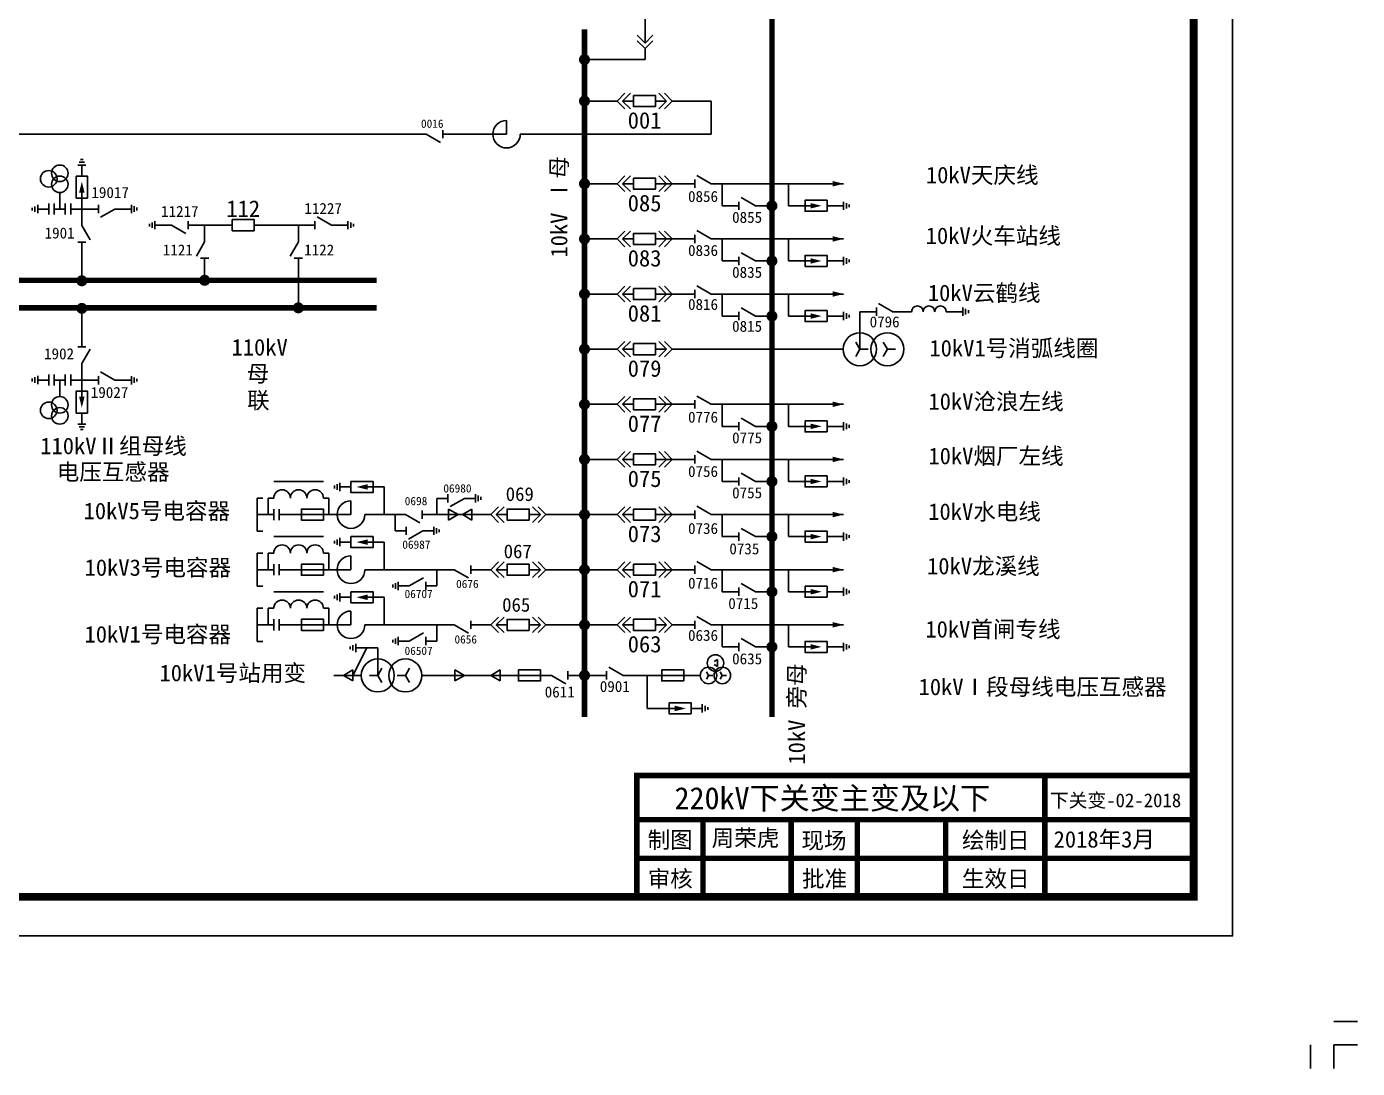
# Model space of a CAD drawing. Header units: millimetres. Extents: x -47 to 496, y -31 to 349.
# Drawn here: x 255 to 496.4, y -31.1 to 157.8 of the extents above; entities that cross this region are included whole.
import ezdxf
from ezdxf.enums import TextEntityAlignment as Align

# ---------------------------------------------------------------- set-up
doc = ezdxf.new("R2010")
doc.units = ezdxf.units.MM
doc.styles.get("Standard").update_dxf_attribs({"font": 'simsun.ttc'})

# ---------------------------------------------------------------- blocks, each defined once
blk = doc.blocks.new('完整图图框A3')
at = {"linetype": 'ByBlock'}
for p, q in [((492.12, -22.63), (496.36, -22.63)), ((487.88, -26.87), (487.88, -31.11)), ((492.12, -26.87), (492.12, -31.11)), ((492.12, -26.87), (496.36, -26.87))]:
    blk.add_line(p, q, dxfattribs=at)
blk.add_lwpolyline([(-7.07, -7.07), (473.74, -7.07), (473.74, 325.25), (-7.07, 325.25)], close=True, dxfattribs=at)
at = {"linetype": 'ByBlock', "const_width": 1.41}
blk.add_lwpolyline([(0, 0), (466.67, 0), (466.67, 318.18), (0, 318.18)], close=True, dxfattribs=at)
at = {"linetype": 'ByBlock', "const_width": 1}
for points in [[(365.67, 0), (365.67, 22), (466.67, 22)], [(439.67, 0), (439.67, 22)], [(365.67, 14), (466.67, 14)], [(377.67, 0), (377.67, 14)], [(393.67, 0), (393.67, 14)], [(405.67, 0), (405.67, 14)], [(421.67, 0), (421.67, 14)], [(365.67, 7), (466.67, 7)]]:
    blk.add_lwpolyline(points, dxfattribs=at)
at = {"linetype": 'ByBlock'}
for s, p in [('制图', (367.61, 8.85)), ('现场', (395.52, 8.73)), ('绘制日', (424.63, 8.78)), ('审核', (367.62, 1.78)), ('批准', (395.63, 1.78)), ('生效日', (424.63, 1.78))]:
    blk.add_text(s, height=3, dxfattribs=at).set_placement(p)
at = {"linetype": 'ByBlock', "flags": 4}
blk.add_attdef('调度中心名称', text='', height=2.8, dxfattribs=at).set_placement((473.74, 326.73), align=Align.BOTTOM_RIGHT)
for tag, p, height in [('图纸名称', (370.49, 15.9), 4), ('编号', (442.65, 16.26), 3), ('制图', (380.51, 9.18), 3), ('现场', (408.55, 8.94), 3), ('绘制日期', (442.33, 8.94), 3), ('审核', (380.65, 2.1), 3), ('批准', (408.65, 2.1), 3), ('生效日期', (442.2, 1.94), 3)]:
    blk.add_attdef(tag, p, '', height=height, dxfattribs=at)
blk.add_attdef('页次', text='', height=3, dxfattribs=at).set_placement((466.75, -11.63), align=Align.MIDDLE_CENTER)
blk = doc.blocks.new('隔离开关')
at = {"color": 0, "linetype": 'ByBlock'}
for p, q in [((-1.5, 0), (1.1, -1.5)), ((1.5, 0.75), (1.5, -0.75))]:
    blk.add_line(p, q, dxfattribs=at)
at = {"color": 0, "linetype": 'ByBlock', "flags": 4}
blk.add_attdef('编号', text='', height=1.5, dxfattribs=at).set_placement((0.01, 2), align=Align.MIDDLE_CENTER)
blk = doc.blocks.new('接地器')
at = {"color": 0, "linetype": 'ByBlock'}
for p, q in [((-1, 0.25), (-1, -0.25)), ((-0.5, 0.5), (-0.5, -0.5)), ((0, 0.75), (0, -0.75))]:
    blk.add_line(p, q, dxfattribs=at)
blk = doc.blocks.new('断路器')
at = {"color": 0, "linetype": 'ByBlock'}
blk.add_lwpolyline([(-2, 1), (-2, -1), (2, -1), (2, 1)], close=True, dxfattribs=at)
at = {"color": 0, "linetype": 'ByBlock', "flags": 4}
blk.add_attdef('编号', text='', height=2.5, dxfattribs=at).set_placement((0, 2), align=Align.CENTER)
blk = doc.blocks.new('出线箭头')
at = {"color": 0, "linetype": 'ByBlock'}
blk.add_lwpolyline([(0, -2, 1, 0, 0), (0, 0, 0, 0, 0)], format="xyseb", dxfattribs=at)
blk = doc.blocks.new('熔断器')
at = {"color": 0, "linetype": 'ByBlock'}
blk.add_line((-2, 0), (2, 0), dxfattribs=at)
blk.add_lwpolyline([(2, -1), (2, 1), (-2, 1), (-2, -1)], close=True, dxfattribs=at)
blk = doc.blocks.new('所用变')
at = {"color": 0, "linetype": 'ByBlock', "ltscale": 0.25}
for p, q in [((0, 2.5), (-1.3, 1.75)), ((0, 2.5), (0, 4)), ((0, 2.5), (1.3, 1.75)), ((0, -2.5), (0, -1)), ((0, -2.5), (-1.3, -3.25)), ((0, -2.5), (1.3, -3.25))]:
    blk.add_line(p, q, dxfattribs=at)
for centre in [(0, 2.5), (0, -2.5)]:
    blk.add_circle(centre, 3, dxfattribs=at)
at = {"color": 0, "linetype": 'ByBlock', "flags": 4}
blk.add_attdef('编号', text='', height=3, dxfattribs=at).set_placement((9.06, -2.77), align=Align.MIDDLE)
blk = doc.blocks.new('电抗器')
at = {"color": 0, "linetype": 'ByBlock'}
for p, q in [((0, -2.5), (0, 0)), ((0, 0), (2.5, 0))]:
    blk.add_line(p, q, dxfattribs=at)
blk.add_arc((0, 0), 2.5, 270, 180, dxfattribs=at)
blk = doc.blocks.new('避雷器')
at = {"color": 0, "linetype": 'ByBlock'}
blk.add_line((1, 0), (2, 0), dxfattribs=at)
blk.add_lwpolyline([(-2, 1), (-2, -1), (2, -1), (2, 1)], close=True, dxfattribs=at)
blk.add_lwpolyline([(1, 0, 1, 0, 0), (-1, 0, 0, 0, 0)], format="xyseb", dxfattribs=at)
blk = doc.blocks.new('电容器')
at = {"color": 0, "linetype": 'ByBlock'}
for p, q in [((-1, -1), (-1, 1)), ((0, -1), (0, 1))]:
    blk.add_line(p, q, dxfattribs=at)
blk = doc.blocks.new('电压互感器')
at = {"color": 0, "linetype": 'ByBlock'}
for centre in [(0, -1.5), (-2, -2.5), (0, -3.5)]:
    blk.add_circle(centre, 1.5, dxfattribs=at)

msp = doc.modelspace()

# ---------------------------------------------------------------- linework, layer by layer
at = {"color": 16, "linetype": 'ByBlock'}
for p, q in [((367.17, 154.86), (367.17, 162.86)), ((367.17, 154.86), (365.75, 156.27)), ((367.17, 153.86), (365.75, 155.27)), ((367.17, 154.86), (368.58, 156.27)), ((367.17, 153.86), (368.58, 155.27)), ((362.07, 144.34), (363.49, 145.75)), ((363.07, 144.34), (364.49, 145.75)), ((371.07, 144.34), (369.66, 145.75)), ((372.07, 144.34), (370.66, 145.75)), ((362.07, 144.34), (356.17, 144.34)), ((362.07, 144.34), (363.49, 142.92)), ((363.07, 144.34), (364.49, 142.92)), ((363.07, 144.34), (365.07, 144.34)), ((369.07, 144.34), (371.07, 144.34)), ((371.07, 144.34), (369.66, 142.92)), ((372.07, 144.34), (370.66, 142.92)), ((342.02, 140.83), (342.02, 138.33)), ((327.47, 138.33), (330.07, 136.83)), ((330.47, 139.08), (330.47, 137.58)), ((342.02, 138.33), (339.52, 138.33)), ((362.07, 129.34), (363.49, 130.75)), ((363.07, 129.34), (364.49, 130.75)), ((371.07, 129.34), (369.66, 130.75)), ((372.07, 129.34), (370.66, 130.75)), ((362.07, 129.34), (356.17, 129.34)), ((362.07, 129.34), (363.49, 127.92)), ((363.07, 129.34), (364.49, 127.92)), ((363.07, 129.34), (365.07, 129.34)), ((369.07, 129.34), (371.07, 129.34)), ((369.17, 129.34), (376.17, 129.34)), ((371.07, 129.34), (369.66, 127.92)), ((372.07, 129.34), (370.66, 127.92)), ((379.17, 129.34), (380.92, 129.34)), ((380.92, 129.34), (394.17, 129.34)), ((381.17, 129.34), (381.17, 125.34)), ((393.17, 129.34), (403.17, 129.34)), ((384.17, 125.34), (381.17, 125.34)), ((387.17, 125.34), (390.17, 125.34)), ((396.17, 125.34), (393.17, 125.34)), ((403.17, 125.34), (400.17, 125.34)), ((362.07, 119.34), (363.49, 120.75)), ((363.07, 119.34), (364.49, 120.75)), ((371.07, 119.34), (369.66, 120.75)), ((372.07, 119.34), (370.66, 120.75)), ((362.07, 119.34), (356.17, 119.34)), ((362.07, 119.34), (363.49, 117.92)), ((363.07, 119.34), (364.49, 117.92)), ((363.07, 119.34), (365.07, 119.34)), ((369.07, 119.34), (371.07, 119.34)), ((369.17, 119.34), (376.17, 119.34)), ((371.07, 119.34), (369.66, 117.92)), ((372.07, 119.34), (370.66, 117.92)), ((379.17, 119.34), (380.92, 119.34)), ((380.92, 119.34), (394.17, 119.34)), ((381.17, 119.34), (381.17, 115.34)), ((393.17, 119.34), (403.17, 119.34)), ((384.17, 115.34), (381.17, 115.34)), ((387.17, 115.34), (390.17, 115.34)), ((396.17, 115.34), (393.17, 115.34)), ((403.17, 115.34), (400.17, 115.34)), ((362.07, 109.34), (356.17, 109.34)), ((362.07, 109.34), (363.49, 110.75)), ((362.07, 109.34), (363.49, 107.92)), ((363.07, 109.34), (364.49, 110.75)), ((363.07, 109.34), (364.49, 107.92)), ((363.07, 109.34), (365.07, 109.34)), ((369.07, 109.34), (371.07, 109.34)), ((369.17, 109.34), (376.17, 109.34)), ((371.07, 109.34), (369.66, 110.75)), ((371.07, 109.34), (369.66, 107.92)), ((372.07, 109.34), (370.66, 110.75)), ((372.07, 109.34), (370.66, 107.92)), ((379.17, 109.34), (380.92, 109.34)), ((380.92, 109.34), (394.17, 109.34)), ((381.17, 109.34), (381.17, 105.34)), ((393.17, 109.34), (403.17, 109.34)), ((424.8, 105.39), (424.8, 106.89)), ((425.3, 105.64), (425.3, 106.64)), ((425.8, 105.89), (425.8, 106.39)), ((384.17, 105.34), (381.17, 105.34)), ((387.17, 105.34), (390.17, 105.34)), ((396.17, 105.34), (393.17, 105.34)), ((403.17, 105.34), (400.17, 105.34)), ((409.11, 106.14), (406.11, 106.14)), ((415.5, 106.14), (412.11, 106.14)), ((424.8, 106.14), (421.8, 106.14)), ((362.07, 99.34), (356.17, 99.34)), ((362.07, 99.34), (363.49, 100.75)), ((362.07, 99.34), (363.49, 97.92)), ((363.07, 99.34), (364.49, 100.75)), ((363.07, 99.34), (364.49, 97.92)), ((363.07, 99.34), (365.07, 99.34)), ((369.07, 99.34), (371.07, 99.34)), ((371.07, 99.34), (369.66, 100.75)), ((371.07, 99.34), (369.66, 97.92)), ((372.07, 99.34), (370.66, 100.75)), ((372.07, 99.34), (370.66, 97.92)), ((372.07, 99.34), (403.11, 99.34)), ((362.07, 89.34), (356.17, 89.34)), ((362.07, 89.34), (363.49, 90.75)), ((362.07, 89.34), (363.49, 87.92)), ((363.07, 89.34), (364.49, 90.75)), ((363.07, 89.34), (364.49, 87.92)), ((363.07, 89.34), (365.07, 89.34)), ((369.07, 89.34), (371.07, 89.34)), ((369.17, 89.34), (376.17, 89.34)), ((371.07, 89.34), (369.66, 90.75)), ((371.07, 89.34), (369.66, 87.92)), ((372.07, 89.34), (370.66, 90.75)), ((372.07, 89.34), (370.66, 87.92)), ((379.17, 89.34), (380.92, 89.34)), ((380.92, 89.34), (394.17, 89.34)), ((381.17, 89.34), (381.17, 85.34)), ((393.17, 89.34), (403.17, 89.34)), ((384.17, 85.34), (381.17, 85.34)), ((387.17, 85.34), (390.17, 85.34)), ((396.17, 85.34), (393.17, 85.34)), ((403.17, 85.34), (400.17, 85.34)), ((362.07, 79.34), (363.49, 80.75)), ((363.07, 79.34), (364.49, 80.75)), ((371.07, 79.34), (369.66, 80.75)), ((372.07, 79.34), (370.66, 80.75)), ((362.07, 79.34), (356.17, 79.34)), ((362.07, 79.34), (363.49, 77.92)), ((363.07, 79.34), (364.49, 77.92)), ((363.07, 79.34), (365.07, 79.34)), ((369.07, 79.34), (371.07, 79.34)), ((369.17, 79.34), (376.17, 79.34)), ((371.07, 79.34), (369.66, 77.92)), ((372.07, 79.34), (370.66, 77.92)), ((379.17, 79.34), (380.92, 79.34)), ((380.92, 79.34), (394.17, 79.34)), ((381.17, 79.34), (381.17, 75.34)), ((393.17, 79.34), (403.17, 79.34)), ((384.17, 75.34), (381.17, 75.34)), ((387.17, 75.34), (390.17, 75.34)), ((396.17, 75.34), (393.17, 75.34)), ((403.17, 75.34), (400.17, 75.34)), ((339.16, 69.34), (340.57, 70.75)), ((340.16, 69.34), (341.57, 70.75)), ((348.16, 69.34), (346.74, 70.75)), ((349.16, 69.34), (347.74, 70.75)), ((362.07, 69.34), (363.49, 70.75)), ((363.07, 69.34), (364.49, 70.75)), ((371.07, 69.34), (369.66, 70.75)), ((372.07, 69.34), (370.66, 70.75)), ((339.16, 69.34), (340.57, 67.92)), ((342.16, 69.34), (340.16, 69.34)), ((340.16, 69.34), (341.57, 67.92)), ((348.16, 69.34), (346.16, 69.34)), ((348.16, 69.34), (346.74, 67.92)), ((349.16, 69.34), (347.74, 67.92)), ((349.16, 69.34), (356.17, 69.34)), ((362.07, 69.34), (356.17, 69.34)), ((362.07, 69.34), (363.49, 67.92)), ((363.07, 69.34), (364.49, 67.92)), ((363.07, 69.34), (365.07, 69.34)), ((369.07, 69.34), (371.07, 69.34)), ((369.17, 69.34), (376.17, 69.34)), ((371.07, 69.34), (369.66, 67.92)), ((372.07, 69.34), (370.66, 67.92)), ((379.17, 69.34), (380.92, 69.34)), ((380.92, 69.34), (394.17, 69.34)), ((381.17, 69.34), (381.17, 65.34)), ((393.17, 69.34), (403.17, 69.34)), ((384.17, 65.34), (381.17, 65.34)), ((387.17, 65.34), (390.17, 65.34)), ((396.17, 65.34), (393.17, 65.34)), ((403.17, 65.34), (400.17, 65.34)), ((339.16, 59.34), (340.57, 60.75)), ((340.16, 59.34), (341.57, 60.75)), ((348.16, 59.34), (346.74, 60.75)), ((349.16, 59.34), (347.74, 60.75)), ((362.07, 59.34), (363.49, 60.75)), ((363.07, 59.34), (364.49, 60.75)), ((371.07, 59.34), (369.66, 60.75)), ((372.07, 59.34), (370.66, 60.75)), ((339.16, 59.34), (340.57, 57.92)), ((342.16, 59.34), (340.16, 59.34)), ((340.16, 59.34), (341.57, 57.92)), ((348.16, 59.34), (346.16, 59.34)), ((348.16, 59.34), (346.74, 57.92)), ((349.16, 59.34), (347.74, 57.92)), ((349.16, 59.34), (356.17, 59.34)), ((362.07, 59.34), (356.17, 59.34)), ((362.07, 59.34), (363.49, 57.92)), ((363.07, 59.34), (364.49, 57.92)), ((363.07, 59.34), (365.07, 59.34)), ((369.07, 59.34), (371.07, 59.34)), ((369.17, 59.34), (376.17, 59.34)), ((371.07, 59.34), (369.66, 57.92)), ((372.07, 59.34), (370.66, 57.92)), ((379.17, 59.34), (380.92, 59.34)), ((380.92, 59.34), (394.17, 59.34)), ((381.17, 59.34), (381.17, 55.34)), ((393.17, 59.34), (403.17, 59.34)), ((384.17, 55.34), (381.17, 55.34)), ((387.17, 55.34), (390.17, 55.34)), ((396.17, 55.34), (393.17, 55.34)), ((403.17, 55.34), (400.17, 55.34)), ((339.16, 49.34), (340.57, 50.75)), ((340.16, 49.34), (341.57, 50.75)), ((348.16, 49.34), (346.74, 50.75)), ((349.16, 49.34), (347.74, 50.75)), ((362.07, 49.34), (363.49, 50.75)), ((363.07, 49.34), (364.49, 50.75)), ((371.07, 49.34), (369.66, 50.75)), ((372.07, 49.34), (370.66, 50.75)), ((339.16, 49.34), (340.57, 47.92)), ((342.16, 49.34), (340.16, 49.34)), ((340.16, 49.34), (341.57, 47.92)), ((348.16, 49.34), (346.16, 49.34)), ((348.16, 49.34), (346.74, 47.92)), ((349.16, 49.34), (347.74, 47.92)), ((349.16, 49.34), (356.17, 49.34)), ((362.07, 49.34), (356.17, 49.34)), ((362.07, 49.34), (363.49, 47.92)), ((363.07, 49.34), (364.49, 47.92)), ((363.07, 49.34), (365.07, 49.34)), ((369.07, 49.34), (371.07, 49.34)), ((371.07, 49.34), (369.66, 47.92)), ((372.07, 49.34), (370.66, 47.92)), ((372.07, 49.34), (376.17, 49.34)), ((379.17, 49.34), (380.92, 49.34)), ((380.92, 49.34), (394.17, 49.34)), ((381.17, 49.34), (381.17, 45.34)), ((393.17, 49.34), (403.17, 49.34)), ((384.17, 45.34), (381.17, 45.34)), ((387.17, 45.34), (390.17, 45.34)), ((396.17, 45.34), (393.17, 45.34)), ((403.17, 45.34), (400.17, 45.34)), ((350.17, 40.16), (348.17, 40.16)), ((353.17, 40.16), (356.17, 40.16))]:
    msp.add_line(p, q, dxfattribs=at)
at = {"color": 16, "linetype": 'ByBlock', "ltscale": 0.4}
for p, q in [((367.17, 151.86), (367.17, 153.86)), ((356.17, 151.86), (367.17, 151.86)), ((372.07, 144.34), (379.17, 144.34)), ((308.81, 75.34), (299.81, 75.34)), ((313.81, 74.34), (311.81, 74.34)), ((316.81, 74.34), (319.81, 74.34)), ((319.81, 69.34), (319.81, 74.34)), ((296.81, 72.34), (297.81, 72.34)), ((296.81, 72.34), (296.81, 66.34)), ((298.81, 72.34), (299.81, 72.34)), ((298.81, 72.34), (298.81, 69.34)), ((309.81, 72.34), (308.81, 72.34)), ((309.81, 72.34), (309.81, 69.34)), ((331.38, 72.28), (329.38, 72.28)), ((329.38, 69.34), (329.38, 72.28)), ((331.51, 70.34), (331.51, 68.34)), ((331.51, 70.34), (333.24, 69.34)), ((335.76, 70.34), (334.03, 69.34)), ((334.38, 72.28), (336.38, 72.28)), ((335.76, 70.34), (335.76, 68.34)), ((296.81, 69.34), (299.81, 69.34)), ((313.81, 69.34), (300.81, 69.34)), ((323.72, 69.34), (316.31, 69.34)), ((321.83, 66.39), (321.83, 69.34)), ((326.72, 69.34), (339.14, 69.34)), ((333.24, 69.34), (331.51, 68.34)), ((334.03, 69.34), (335.76, 68.34)), ((296.81, 66.34), (297.81, 66.34)), ((308.81, 65.34), (299.81, 65.34)), ((323.83, 66.39), (321.83, 66.39)), ((326.83, 66.39), (328.83, 66.39)), ((313.81, 64.34), (311.81, 64.34)), ((316.81, 64.34), (319.81, 64.34)), ((319.81, 59.34), (319.81, 64.34)), ((296.81, 62.34), (297.81, 62.34)), ((296.81, 62.34), (296.81, 56.34)), ((298.81, 62.34), (299.81, 62.34)), ((298.81, 62.34), (298.81, 59.34)), ((309.81, 62.34), (308.81, 62.34)), ((309.81, 62.34), (309.81, 59.34)), ((296.81, 59.34), (299.81, 59.34)), ((313.81, 59.34), (300.81, 59.34)), ((332.55, 59.34), (316.31, 59.34)), ((329.38, 59.34), (329.38, 56.39)), ((335.55, 59.34), (339.16, 59.34)), ((296.81, 56.34), (297.81, 56.34)), ((324.38, 56.39), (322.38, 56.39)), ((327.38, 56.39), (329.38, 56.39)), ((308.81, 55.34), (299.81, 55.34)), ((313.81, 54.34), (311.81, 54.34)), ((316.81, 54.34), (319.81, 54.34)), ((319.81, 49.34), (319.81, 54.34)), ((296.81, 52.34), (297.81, 52.34)), ((296.81, 52.34), (296.81, 46.34)), ((298.81, 52.34), (299.81, 52.34)), ((298.81, 52.34), (298.81, 49.34)), ((309.81, 52.34), (308.81, 52.34)), ((309.81, 52.34), (309.81, 49.34)), ((296.81, 49.34), (299.81, 49.34)), ((313.81, 49.34), (300.81, 49.34)), ((323.72, 49.34), (316.31, 49.34)), ((323.72, 49.34), (332.55, 49.34)), ((329.38, 49.34), (329.38, 46.39)), ((335.55, 49.34), (339.16, 49.34)), ((296.81, 46.34), (297.81, 46.34)), ((324.38, 46.39), (322.38, 46.39)), ((327.38, 46.39), (329.38, 46.39)), ((380.29, 43.06), (379.67, 42.7)), ((379.67, 42.12), (380.29, 41.76)), ((380.29, 41.76), (380.29, 43.06)), ((360.17, 40.16), (356.17, 40.16)), ((377.17, 40.16), (363.17, 40.16)), ((367.53, 34.17), (367.53, 40.16)), ((378.67, 40.16), (378.29, 40.81)), ((378.67, 40.16), (378.29, 39.51)), ((378.67, 40.16), (379.42, 40.16)), ((381.17, 40.16), (380.79, 40.81)), ((381.17, 40.16), (380.79, 39.51)), ((381.17, 40.16), (381.92, 40.16)), ((372.53, 34.17), (367.53, 34.17)), ((375.53, 34.17), (377.53, 34.17)), ((377.53, 33.42), (377.53, 34.92)), ((378.03, 33.67), (378.03, 34.67)), ((378.53, 33.92), (378.53, 34.42))]:
    msp.add_line(p, q, dxfattribs=at)
at = {"color": 16}
for p, q in [((379.17, 144.34), (379.17, 138.34)), ((327.47, 138.33), (207.98, 138.33)), ((339.52, 138.32), (330.47, 138.33)), ((361.8, 138.34), (344.52, 138.33)), ((379.17, 138.34), (361.8, 138.34)), ((393.17, 129.34), (393.17, 125.34)), ((393.17, 119.34), (393.17, 115.34)), ((393.17, 109.34), (393.17, 105.34)), ((406.11, 106.14), (406.11, 99.32)), ((393.17, 89.34), (393.17, 85.34)), ((393.17, 79.34), (393.17, 75.34)), ((393.17, 69.34), (393.17, 65.34)), ((393.17, 59.34), (393.17, 55.34)), ((393.17, 49.34), (393.17, 45.34))]:
    msp.add_line(p, q, dxfattribs=at)
at = {"color": 1, "linetype": 'ByBlock'}
for p, q in [((264.99, 130.74), (264.99, 132.74)), ((260.99, 124.74), (260.99, 127.74)), ((264.99, 124.74), (264.99, 126.74)), ((258.99, 124.74), (256.99, 124.74)), ((261.99, 124.74), (259.99, 124.74)), ((262.99, 124.74), (267.99, 124.74)), ((264.99, 124.74), (264.99, 121.74)), ((270.99, 124.76), (273.99, 124.76)), ((281.26, 121.83), (278.26, 121.83)), ((287.26, 121.83), (284.26, 121.83)), ((292.26, 121.83), (287.26, 121.83)), ((287.26, 121.83), (287.26, 118.83)), ((304.26, 121.83), (296.26, 121.83)), ((304.26, 121.83), (304.26, 118.83)), ((304.26, 121.83), (307.26, 121.83)), ((310.26, 121.83), (313.26, 121.83)), ((264.99, 118.74), (264.99, 111.74)), ((287.26, 115.83), (287.26, 111.83)), ((304.26, 115.83), (304.26, 106.83)), ((264.99, 99.74), (264.99, 106.74)), ((264.99, 93.74), (264.99, 96.74)), ((258.99, 93.74), (256.99, 93.74)), ((261.99, 93.74), (259.99, 93.74)), ((260.99, 93.74), (260.99, 90.74)), ((262.99, 93.74), (267.99, 93.74)), ((264.99, 93.74), (264.99, 91.74)), ((270.99, 93.71), (273.99, 93.71)), ((264.99, 87.74), (264.99, 85.74))]:
    msp.add_line(p, q, dxfattribs=at)
at = {"color": 16, "linetype": 'ByBlock', "ltscale": 0.25}
for p, q in [((406.11, 99.32), (405.36, 100.62)), ((406.11, 99.32), (405.36, 98.02)), ((406.11, 99.32), (407.61, 99.32)), ((411.11, 99.32), (410.36, 100.62)), ((411.11, 99.32), (410.36, 98.02)), ((411.11, 99.32), (412.61, 99.32)), ((314.17, 40.16), (316.67, 45.16)), ((314.67, 45.16), (318.67, 45.16)), ((318.67, 40.16), (318.67, 45.16)), ((314.17, 41.16), (312.43, 40.16)), ((314.17, 41.16), (314.17, 39.16)), ((332.65, 41.16), (334.38, 40.16)), ((332.65, 41.16), (332.65, 39.16)), ((340.9, 41.16), (339.17, 40.16)), ((340.9, 41.16), (340.9, 39.16)), ((315.67, 40.16), (310.67, 40.16)), ((312.43, 40.16), (314.17, 39.16)), ((344.17, 40.16), (326.67, 40.16)), ((334.38, 40.16), (332.65, 39.16)), ((339.17, 40.16), (340.9, 39.16))]:
    msp.add_line(p, q, dxfattribs=at)
at = {"color": 16, "const_width": 1}
for points in [[(390.17, 32.62), (390.17, 311.34)], [(356.17, 32.62), (356.17, 157.34)]]:
    msp.add_lwpolyline(points, dxfattribs=at)
at = {"color": 16, "linetype": 'ByBlock'}
for points, const_width in [([(356.17, 152.36, 1), (356.17, 151.36, 1), (356.17, 152.36, 1)], 1), ([(356.17, 144.84, 1), (356.17, 143.84, 1), (356.17, 144.84, 1)], 1), ([(356.17, 129.84, 1), (356.17, 128.84, 1), (356.17, 129.84, 1)], 1), ([(390.17, 125.84, 1), (390.17, 124.84, 1), (390.17, 125.84, 1)], 1), ([(356.17, 119.84, 1), (356.17, 118.84, 1), (356.17, 119.84, 1)], 1), ([(390.17, 115.84, 1), (390.17, 114.84, 1), (390.17, 115.84, 1)], 1), ([(356.17, 109.84, 1), (356.17, 108.84, 1), (356.17, 109.84, 1)], 1), ([(390.17, 105.84, 1), (390.17, 104.84, 1), (390.17, 105.84, 1)], 1), ([(356.17, 99.84, 1), (356.17, 98.84, 1), (356.17, 99.84, 1)], 1), ([(356.17, 99.59, 1), (356.17, 99.09, 1), (356.17, 99.59, 1)], 0.5), ([(356.17, 89.84, 1), (356.17, 88.84, 1), (356.17, 89.84, 1)], 1), ([(390.17, 85.84, 1), (390.17, 84.84, 1), (390.17, 85.84, 1)], 1), ([(356.17, 79.84, 1), (356.17, 78.84, 1), (356.17, 79.84, 1)], 1), ([(390.17, 75.84, 1), (390.17, 74.84, 1), (390.17, 75.84, 1)], 1), ([(356.17, 69.84, 1), (356.17, 68.84, 1), (356.17, 69.84, 1)], 1), ([(390.17, 65.84, 1), (390.17, 64.84, 1), (390.17, 65.84, 1)], 1), ([(356.17, 59.84, 1), (356.17, 58.84, 1), (356.17, 59.84, 1)], 1), ([(390.17, 55.84, 1), (390.17, 54.84, 1), (390.17, 55.84, 1)], 1), ([(356.17, 49.84, 1), (356.17, 48.84, 1), (356.17, 49.84, 1)], 1), ([(390.17, 45.84, 1), (390.17, 44.84, 1), (390.17, 45.84, 1)], 1), ([(356.17, 40.66, 1), (356.17, 39.66, 1), (356.17, 40.66, 1)], 1)]:
    msp.add_lwpolyline(points, format="xyb", dxfattribs=dict(at, const_width=const_width))
at = {"color": 1, "const_width": 1}
for points in [[(9.03, 111.83), (318.48, 111.83)], [(9.03, 106.83), (318.48, 106.83)]]:
    msp.add_lwpolyline(points, dxfattribs=at)
at = {"color": 1, "linetype": 'ByBlock', "const_width": 1}
for points in [[(265.49, 111.74, 1), (264.49, 111.74), (265.49, 111.74, -1), (264.49, 111.74)], [(286.76, 111.83, 1), (287.76, 111.83), (286.76, 111.83, -1), (287.76, 111.83)], [(265.49, 106.74, 1), (264.49, 106.74), (265.49, 106.74, -1), (264.49, 106.74)], [(303.76, 106.83, 1), (304.76, 106.83), (303.76, 106.83, -1), (304.76, 106.83)]]:
    msp.add_lwpolyline(points, format="xyb", dxfattribs=at)
at = {"color": 16, "linetype": 'ByBlock', "ltscale": 0.4}
for points in [[(374.17, 39.16), (374.17, 41.16), (370.17, 41.16), (370.17, 39.16)], [(375.53, 33.17), (375.53, 35.17), (371.53, 35.17), (371.53, 33.17)]]:
    msp.add_lwpolyline(points, close=True, dxfattribs=at)
msp.add_lwpolyline([(372.53, 34.17, 1, 0, 0), (374.53, 34.17, 0, 0, 0)], format="xyseb", dxfattribs=at)
at = {"color": 16, "linetype": 'ByBlock', "ltscale": 0.25}
for centre in [(406.11, 99.32), (411.11, 99.32)]:
    msp.add_circle(centre, 3, dxfattribs=at)
at = {"color": 16, "linetype": 'ByBlock', "ltscale": 0.4}
for centre in [(379.92, 42.41), (378.67, 40.16), (381.17, 40.16), (381.17, 40.16)]:
    msp.add_circle(centre, 1.5, dxfattribs=at)
at = {"color": 16, "linetype": 'ByBlock'}
msp.add_arc((342.02, 138.33), 2.5, 90, 0, dxfattribs=at)
at = {"color": 16, "linetype": 'ByBlock', "ltscale": 0.4}
for centre, radius in [((416.55, 106.14), 1.05), ((418.65, 106.14), 1.05), ((420.75, 106.14), 1.05), ((301.31, 72.34), 1.5), ((304.31, 72.34), 1.5), ((307.31, 72.34), 1.5), ((301.31, 62.34), 1.5), ((304.31, 62.34), 1.5), ((307.31, 62.34), 1.5), ((301.31, 52.34), 1.5), ((304.31, 52.34), 1.5), ((307.31, 52.34), 1.5)]:
    msp.add_arc(centre, radius, 0, 180, dxfattribs=at)
at = {"color": 16, "linetype": 'ByBlock'}
for p in [(356.17, 154.34), (356.17, 144.34), (356.17, 129.34), (390.17, 125.34), (356.17, 119.34), (390.17, 115.34), (356.17, 109.34), (390.17, 105.34), (356.17, 99.34), (356.17, 89.34), (390.17, 85.34), (356.17, 79.34), (390.17, 75.34), (356.17, 69.34), (356.17, 69.34), (390.17, 65.34), (356.17, 59.34), (356.17, 59.34), (390.17, 55.34), (356.17, 49.34), (356.17, 49.34), (390.17, 45.34), (356.17, 40.16), (356.17, 40.16)]:
    msp.add_point(p, dxfattribs=at)
at = {"color": 1, "linetype": 'ByBlock'}
for p in [(264.99, 111.74), (264.99, 106.74)]:
    msp.add_point(p, dxfattribs=at)

# ---------------------------------------------------------------- block references
ref = msp.add_blockref('完整图图框A3', (0, 0))
ref.add_attrib('编号', '下关变-02-2018', (440.57, 16.26), dxfattribs={"color": 0, "linetype": 'ByBlock', "height": 2.5})
ref.add_attrib('绘制日期', '2018年3月', (441.26, 8.94), dxfattribs={"color": 0, "linetype": 'ByBlock', "height": 3})
ref.add_attrib('制图', '周荣虎', (379.23, 9.18), dxfattribs={"color": 0, "linetype": 'ByBlock', "height": 3})
ref.add_attrib('图纸名称', '220kV下关变主变及以下', (372.5, 15.9), dxfattribs={"color": 0, "linetype": 'ByBlock', "height": 4})
at = {"color": 16, "linetype": 'ByBlock'}
ref = msp.add_blockref('断路器', (367.07, 144.34), dxfattribs=dict(at, rotation=180))
ref.add_attrib('编号', '001', dxfattribs={"color": 0, "height": 3}).set_placement((367.07, 142.34), align=Align.TOP_CENTER)
at = {"color": 1, "linetype": 'ByBlock', "xscale": -1}
for name, p, rotation in [('接地器', (264.99, 132.74), 90), ('电压互感器', (260.99, 127.74), 180), ('避雷器', (264.99, 128.74), 90), ('电容器', (259.99, 124.74), 180), ('电容器', (262.99, 124.74), 180), ('接地器', (256.99, 124.74), 180)]:
    msp.add_blockref(name, p, dxfattribs=dict(at, rotation=rotation))
at = {"color": 16, "linetype": 'ByBlock'}
ref = msp.add_blockref('隔离开关', (377.67, 129.34), dxfattribs=dict(at, rotation=180))
ref.add_attrib('编号', '0856', dxfattribs={"color": 0, "height": 2}).set_placement((377.67, 127.04), align=Align.MIDDLE_CENTER)
at = {"color": 1, "linetype": 'ByBlock'}
ref = msp.add_blockref('隔离开关', (269.49, 124.76), dxfattribs=dict(at, xscale=-1))
ref.add_attrib('编号', '19017', dxfattribs={"color": 0, "height": 2}).set_placement((270.13, 127.76), align=Align.MIDDLE_CENTER)
at = {"color": 16, "linetype": 'ByBlock'}
ref = msp.add_blockref('断路器', (367.07, 129.34), dxfattribs=dict(at, rotation=180))
ref.add_attrib('编号', '085', dxfattribs={"color": 0, "height": 3}).set_placement((367.07, 127.34), align=Align.TOP_CENTER)
for name, p, rotation in [('出线箭头', (403.17, 129.34), 270), ('避雷器', (398.17, 125.34), 180), ('接地器', (403.17, 125.34), 180), ('出线箭头', (403.17, 119.34), 270), ('避雷器', (398.17, 115.34), 180), ('接地器', (403.17, 115.34), 180), ('出线箭头', (403.17, 109.34), 270), ('避雷器', (398.17, 105.34), 180), ('接地器', (403.17, 105.34), 180), ('出线箭头', (403.17, 89.34), 270), ('避雷器', (398.17, 85.34), 180), ('接地器', (403.17, 85.34), 180), ('出线箭头', (403.17, 79.34), 270), ('避雷器', (398.17, 75.34), 180), ('接地器', (403.17, 75.34), 180), ('电抗器', (313.81, 69.34), 180), ('出线箭头', (403.17, 69.34), 270), ('避雷器', (398.17, 65.34), 180), ('接地器', (403.17, 65.34), 180), ('电抗器', (313.81, 59.34), 180), ('出线箭头', (403.17, 59.34), 270), ('避雷器', (398.17, 55.34), 180), ('接地器', (403.17, 55.34), 180), ('电抗器', (313.81, 49.34), 180), ('出线箭头', (403.17, 49.34), 270), ('避雷器', (398.17, 45.34), 180), ('接地器', (403.17, 45.34), 180), ('所用变', (321.17, 40.16), 90), ('熔断器', (346.17, 40.16), 180)]:
    msp.add_blockref(name, p, dxfattribs=dict(at, rotation=rotation))
at = {"color": 1, "linetype": 'ByBlock'}
ref = msp.add_blockref('断路器', (294.26, 121.83), dxfattribs=dict(at, rotation=180))
ref.add_attrib('编号', '112', dxfattribs={"color": 0, "height": 3}).set_placement((294.26, 124.83), align=Align.MIDDLE_CENTER)
ref = msp.add_blockref('隔离开关', (308.76, 121.83), dxfattribs=dict(at, rotation=180))
ref.add_attrib('编号', '11227', dxfattribs={"color": 0, "height": 2}).set_placement((308.76, 124.86), align=Align.MIDDLE_CENTER)
at = {"color": 16, "linetype": 'ByBlock'}
ref = msp.add_blockref('隔离开关', (385.67, 125.34), dxfattribs=dict(at, rotation=180))
ref.add_attrib('编号', '0855', dxfattribs={"color": 0, "height": 2}).set_placement((385.67, 123.25), align=Align.MIDDLE_CENTER)
at = {"color": 1, "linetype": 'ByBlock', "xscale": -1}
msp.add_blockref('接地器', (273.99, 124.76), dxfattribs=at)
at = {"color": 1, "linetype": 'ByBlock'}
ref = msp.add_blockref('隔离开关', (282.76, 121.83), dxfattribs=at)
ref.add_attrib('编号', '11217', dxfattribs={"color": 0, "height": 2}).set_placement((282.76, 124.33), align=Align.MIDDLE_CENTER)
ref = msp.add_blockref('隔离开关', (264.99, 120.24), dxfattribs=dict(at, xscale=-1, rotation=90))
ref.add_attrib('编号', '1901', dxfattribs={"color": 0, "height": 2}).set_placement((260.96, 120.41), align=Align.MIDDLE_CENTER)
for name, p in [('接地器', (278.26, 121.83)), ('接地器', (256.99, 93.74)), ('电容器', (259.99, 93.74)), ('电容器', (262.99, 93.74)), ('电压互感器', (260.99, 90.74))]:
    msp.add_blockref(name, p, dxfattribs=at)
for name, p, rotation in [('接地器', (313.26, 121.83), 180), ('接地器', (273.99, 93.71), 180), ('避雷器', (264.99, 89.74), 90), ('接地器', (264.99, 85.74), 90)]:
    msp.add_blockref(name, p, dxfattribs=dict(at, rotation=rotation))
at = {"color": 16, "linetype": 'ByBlock'}
ref = msp.add_blockref('隔离开关', (377.67, 119.34), dxfattribs=dict(at, rotation=180))
ref.add_attrib('编号', '0836', dxfattribs={"color": 0, "height": 2}).set_placement((377.67, 117.25), align=Align.MIDDLE_CENTER)
at = {"color": 1, "linetype": 'ByBlock'}
ref = msp.add_blockref('隔离开关', (287.26, 117.33), dxfattribs=dict(at, rotation=270))
ref.add_attrib('编号', '1121', dxfattribs={"color": 0, "height": 2}).set_placement((282.4, 117.33), align=Align.MIDDLE_CENTER)
ref = msp.add_blockref('隔离开关', (304.26, 117.33), dxfattribs=dict(at, rotation=270))
ref.add_attrib('编号', '1122', dxfattribs={"color": 0, "height": 2}).set_placement((308.04, 117.33), align=Align.MIDDLE_CENTER)
at = {"color": 16, "linetype": 'ByBlock'}
ref = msp.add_blockref('断路器', (367.07, 119.34), dxfattribs=dict(at, rotation=180))
ref.add_attrib('编号', '083', dxfattribs={"color": 0, "height": 3}).set_placement((367.07, 117.34), align=Align.TOP_CENTER)
ref = msp.add_blockref('隔离开关', (385.67, 115.34), dxfattribs=dict(at, rotation=180))
ref.add_attrib('编号', '0835', dxfattribs={"color": 0, "height": 2}).set_placement((385.67, 113.28), align=Align.MIDDLE_CENTER)
ref = msp.add_blockref('断路器', (367.07, 109.34), dxfattribs=dict(at, rotation=180))
ref.add_attrib('编号', '081', dxfattribs={"color": 0, "height": 3}).set_placement((367.07, 107.34), align=Align.TOP_CENTER)
ref = msp.add_blockref('隔离开关', (377.67, 109.34), dxfattribs=dict(at, rotation=180))
ref.add_attrib('编号', '0816', dxfattribs={"color": 0, "height": 2}).set_placement((377.67, 107.46), align=Align.MIDDLE_CENTER)
ref = msp.add_blockref('隔离开关', (385.67, 105.34), dxfattribs=dict(at, rotation=180))
ref.add_attrib('编号', '0815', dxfattribs={"color": 0, "height": 2}).set_placement((385.67, 103.49), align=Align.MIDDLE_CENTER)
ref = msp.add_blockref('隔离开关', (410.61, 106.14), dxfattribs=dict(at, rotation=180))
ref.add_attrib('编号', '0796', dxfattribs={"color": 0, "height": 2}).set_placement((410.61, 104.29), align=Align.MIDDLE_CENTER)
at = {"color": 1, "linetype": 'ByBlock'}
ref = msp.add_blockref('隔离开关', (264.99, 98.24), dxfattribs=dict(at, rotation=90))
ref.add_attrib('编号', '1902', dxfattribs={"color": 0, "height": 2}).set_placement((260.86, 98.5), align=Align.MIDDLE_CENTER)
at = {"color": 16, "linetype": 'ByBlock'}
ref = msp.add_blockref('断路器', (367.07, 99.34), dxfattribs=dict(at, rotation=180))
ref.add_attrib('编号', '079', dxfattribs={"color": 0, "height": 3}).set_placement((367.07, 97.34), align=Align.TOP_CENTER)
at = {"color": 1, "linetype": 'ByBlock'}
ref = msp.add_blockref('隔离开关', (269.49, 93.71), dxfattribs=dict(at, rotation=180))
ref.add_attrib('编号', '19027', dxfattribs={"color": 0, "height": 2}).set_placement((270.02, 91.49), align=Align.MIDDLE_CENTER)
at = {"color": 16, "linetype": 'ByBlock'}
ref = msp.add_blockref('断路器', (367.07, 89.34), dxfattribs=dict(at, rotation=180))
ref.add_attrib('编号', '077', dxfattribs={"color": 0, "height": 3}).set_placement((367.07, 87.34), align=Align.TOP_CENTER)
ref = msp.add_blockref('隔离开关', (377.67, 89.34), dxfattribs=dict(at, rotation=180))
ref.add_attrib('编号', '0776', dxfattribs={"color": 0, "height": 2}).set_placement((377.67, 87.01), align=Align.MIDDLE_CENTER)
ref = msp.add_blockref('隔离开关', (385.67, 85.34), dxfattribs=dict(at, rotation=180))
ref.add_attrib('编号', '0775', dxfattribs={"color": 0, "height": 2}).set_placement((385.67, 83.26), align=Align.MIDDLE_CENTER)
ref = msp.add_blockref('断路器', (367.07, 79.34), dxfattribs=dict(at, rotation=180))
ref.add_attrib('编号', '075', dxfattribs={"color": 0, "height": 3}).set_placement((367.07, 77.34), align=Align.TOP_CENTER)
ref = msp.add_blockref('隔离开关', (377.67, 79.34), dxfattribs=dict(at, rotation=180))
ref.add_attrib('编号', '0756', dxfattribs={"color": 0, "height": 2}).set_placement((377.67, 77.16), align=Align.MIDDLE_CENTER)
for name, p in [('接地器', (311.81, 74.34)), ('避雷器', (315.81, 74.34)), ('电容器', (300.81, 69.34)), ('熔断器', (306.81, 69.34)), ('避雷器', (315.81, 64.34)), ('接地器', (311.81, 64.34)), ('电容器', (300.81, 59.34)), ('熔断器', (306.81, 59.34)), ('接地器', (311.81, 54.34)), ('避雷器', (315.81, 54.34)), ('电容器', (300.81, 49.34)), ('熔断器', (306.81, 49.34)), ('接地器', (314.67, 45.16))]:
    msp.add_blockref(name, p, dxfattribs=at)
ref = msp.add_blockref('隔离开关', (385.67, 75.34), dxfattribs=dict(at, rotation=180))
ref.add_attrib('编号', '0755', dxfattribs={"color": 0, "height": 2}).set_placement((385.67, 73.29), align=Align.MIDDLE_CENTER)
at = {"color": 16}
ref = msp.add_blockref('隔离开关', (325.22, 69.34), dxfattribs=at)
ref.add_attrib('编号', '0698', dxfattribs={"color": 0, "linetype": 'ByBlock', "height": 1.5}).set_placement((325.61, 71.79), align=Align.MIDDLE_CENTER)
ref = msp.add_blockref('隔离开关', (332.88, 72.28), dxfattribs=dict(at, xscale=-1))
ref.add_attrib('编号', '06980', dxfattribs={"color": 0, "linetype": 'ByBlock', "height": 1.5}).set_placement((333.12, 74.09), align=Align.MIDDLE_CENTER)
at = {"color": 16, "linetype": 'ByBlock', "xscale": -1}
for p in [(336.38, 72.28), (328.83, 66.39)]:
    msp.add_blockref('接地器', p, dxfattribs=at)
at = {"color": 16}
ref = msp.add_blockref('断路器', (344.14, 69.33), dxfattribs=dict(at, rotation=180))
ref.add_attrib('编号', '069', (341.88, 71.8), dxfattribs={"color": 0, "linetype": 'ByBlock', "height": 2.5})
at = {"color": 16, "linetype": 'ByBlock'}
ref = msp.add_blockref('断路器', (367.07, 69.34), dxfattribs=dict(at, rotation=180))
ref.add_attrib('编号', '073', dxfattribs={"color": 0, "height": 3}).set_placement((367.07, 67.34), align=Align.TOP_CENTER)
ref = msp.add_blockref('隔离开关', (377.67, 69.34), dxfattribs=dict(at, rotation=180))
ref.add_attrib('编号', '0736', dxfattribs={"color": 0, "height": 2}).set_placement((377.67, 66.82), align=Align.MIDDLE_CENTER)
at = {"color": 16}
ref = msp.add_blockref('隔离开关', (325.33, 66.39), dxfattribs=dict(at, xscale=-1))
ref.add_attrib('编号', '06987', dxfattribs={"color": 0, "linetype": 'ByBlock', "height": 1.5}).set_placement((325.67, 63.89), align=Align.MIDDLE_CENTER)
at = {"color": 16, "linetype": 'ByBlock'}
ref = msp.add_blockref('隔离开关', (385.67, 65.34), dxfattribs=dict(at, rotation=180))
ref.add_attrib('编号', '0735', dxfattribs={"color": 0, "height": 2}).set_placement((385.16, 63.13), align=Align.MIDDLE_CENTER)
at = {"color": 16}
ref = msp.add_blockref('断路器', (344.14, 59.33), dxfattribs=dict(at, rotation=180))
ref.add_attrib('编号', '067', (341.51, 61.42), dxfattribs={"color": 0, "linetype": 'ByBlock', "height": 2.5})
at = {"color": 16, "linetype": 'ByBlock'}
ref = msp.add_blockref('隔离开关', (377.67, 59.34), dxfattribs=dict(at, rotation=180))
ref.add_attrib('编号', '0716', dxfattribs={"color": 0, "height": 2}).set_placement((377.67, 56.9), align=Align.MIDDLE_CENTER)
at = {"color": 16}
ref = msp.add_blockref('隔离开关', (334.05, 59.34), dxfattribs=at)
ref.add_attrib('编号', '0676', dxfattribs={"color": 0, "linetype": 'ByBlock', "height": 1.5}).set_placement((334.92, 56.76), align=Align.MIDDLE_CENTER)
at = {"color": 16, "linetype": 'ByBlock'}
ref = msp.add_blockref('断路器', (367.07, 59.34), dxfattribs=dict(at, rotation=180))
ref.add_attrib('编号', '071', dxfattribs={"color": 0, "height": 3}).set_placement((367.07, 57.34), align=Align.TOP_CENTER)
at = {"color": 16, "linetype": 'ByBlock', "xscale": -1, "rotation": 180}
for p in [(322.38, 56.39), (322.38, 46.39)]:
    msp.add_blockref('接地器', p, dxfattribs=at)
at = {"color": 16}
ref = msp.add_blockref('隔离开关', (325.88, 56.39), dxfattribs=dict(at, xscale=-1, rotation=180))
ref.add_attrib('编号', '06707', dxfattribs={"color": 0, "linetype": 'ByBlock', "height": 1.5}).set_placement((326.08, 54.94), align=Align.MIDDLE_CENTER)
at = {"color": 16, "linetype": 'ByBlock'}
ref = msp.add_blockref('隔离开关', (385.67, 55.34), dxfattribs=dict(at, rotation=180))
ref.add_attrib('编号', '0715', dxfattribs={"color": 0, "height": 2}).set_placement((384.97, 53.21), align=Align.MIDDLE_CENTER)
at = {"color": 16}
ref = msp.add_blockref('断路器', (344.14, 49.33), dxfattribs=dict(at, rotation=180))
ref.add_attrib('编号', '065', (341.23, 51.72), dxfattribs={"color": 0, "linetype": 'ByBlock', "height": 2.5})
at = {"color": 16, "linetype": 'ByBlock'}
ref = msp.add_blockref('隔离开关', (377.67, 49.34), dxfattribs=dict(at, rotation=180))
ref.add_attrib('编号', '0636', dxfattribs={"color": 0, "height": 2}).set_placement((377.67, 47.43), align=Align.MIDDLE_CENTER)
at = {"color": 16}
ref = msp.add_blockref('隔离开关', (334.05, 49.34), dxfattribs=at)
ref.add_attrib('编号', '0656', dxfattribs={"color": 0, "linetype": 'ByBlock', "height": 1.5}).set_placement((334.63, 46.7), align=Align.MIDDLE_CENTER)
at = {"color": 16, "linetype": 'ByBlock'}
ref = msp.add_blockref('断路器', (367.07, 49.34), dxfattribs=dict(at, rotation=180))
ref.add_attrib('编号', '063', dxfattribs={"color": 0, "height": 3}).set_placement((367.07, 47.34), align=Align.TOP_CENTER)
at = {"color": 16}
ref = msp.add_blockref('隔离开关', (325.88, 46.39), dxfattribs=dict(at, xscale=-1, rotation=180))
ref.add_attrib('编号', '06507', dxfattribs={"color": 0, "linetype": 'ByBlock', "height": 1.5}).set_placement((326.08, 44.63), align=Align.MIDDLE_CENTER)
at = {"color": 16, "linetype": 'ByBlock'}
ref = msp.add_blockref('隔离开关', (385.67, 45.34), dxfattribs=dict(at, rotation=180))
ref.add_attrib('编号', '0635', dxfattribs={"color": 0, "height": 2}).set_placement((385.67, 43.18), align=Align.MIDDLE_CENTER)
ref = msp.add_blockref('隔离开关', (361.67, 40.16), dxfattribs=dict(at, rotation=180))
ref.add_attrib('编号', '0901', dxfattribs={"color": 0, "height": 2, "flags": 4}).set_placement((361.67, 39.16), align=Align.TOP_CENTER)
ref = msp.add_blockref('隔离开关', (351.67, 40.16), dxfattribs=at)
ref.add_attrib('编号', '0611', dxfattribs={"color": 0, "height": 2}).set_placement((351.67, 37.16), align=Align.MIDDLE_CENTER)

# ---------------------------------------------------------------- texts
for s, p in [('10kV Ⅰ母', (353.05, 115.95)), ('10kV 旁母', (396.16, 23.98))]:
    msp.add_text(s, height=3, rotation=90).set_placement(p)
for s, p in [('10kV天庆线', (418.1, 129.43)), ('10kV火车站线', (418.06, 118.41)), ('10kV云鹤线', (418.45, 108.05)), ('10kV1号消弧线圈', (418.73, 98.02)), ('110kV', (292.14, 98.19)), ('母', (294.87, 93.42)), ('联', (294.97, 88.56)), ('10kV沧浪左线', (418.56, 88.35)), ('110kVⅡ组母线', (257.45, 80.29)), ('10kV烟厂左线', (418.55, 78.47)), ('电压互感器', (260.44, 75.58)), ('10kV5号电容器', (265.31, 68.5)), ('10kV水电线', (418.52, 68.38)), ('10kV3号电容器', (265.49, 58.23)), ('10kV龙溪线', (418.3, 58.5)), ('10kV1号电容器', (265.48, 46.13)), ('10kV首闸专线', (418, 47.04)), ('10kV1号站用变', (279.08, 39.11)), ('10kVⅠ段母线电压互感器', (416.77, 36.59))]:
    msp.add_text(s, height=3).set_placement(p)
at = {"color": 16, "linetype": 'ByBlock', "flags": 4}
msp.add_attdef('0016', text='', height=1.5, dxfattribs=at).set_placement((328.55, 139.49), align=Align.CENTER)

doc.saveas('drawing.dxf')
